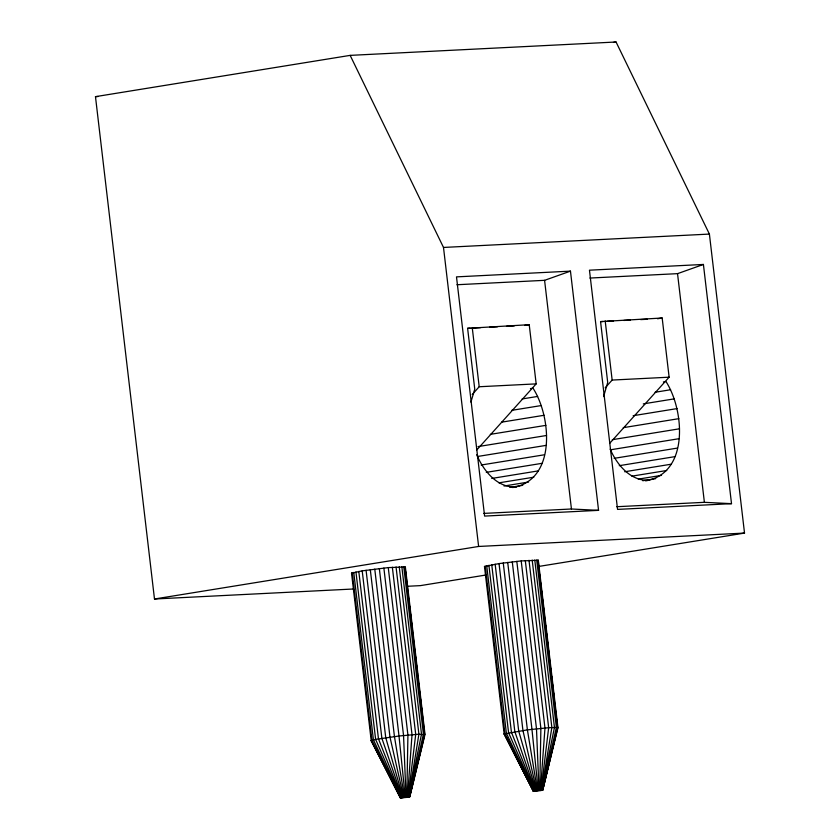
<?xml version="1.0" encoding="UTF-8"?>
<svg xmlns="http://www.w3.org/2000/svg" width="840" height="840" viewBox="0 0 840 840"><rect width="100%" height="100%" fill="white"/><g stroke="black" fill="none" stroke-linecap="round" stroke-linejoin="round"><path stroke-width="1.26" d="M400.439 797.969L406.802 796.961L407.925 735.063L388.258 567.609L362.208 570.853L351.53 573.174L371.238 740.87L400.439 797.969L407.579 797.318L409.773 796.845L425.019 734.423L405.353 566.979L388.258 567.609M533.389 791.28L539.763 790.272L540.876 728.375L521.21 560.921L499.034 563.587L484.481 566.486L504.189 734.181L533.389 791.28L540.529 790.639L542.724 790.157L557.97 727.734L538.303 560.291L521.21 560.921M512.652 487.568C556.469 480.039 551.481 416.892 533.033 388.206L530.45 388.626M645.603 480.879C689.42 473.351 684.432 410.204 665.984 381.528L663.4 381.938M406.802 796.961L407.516 796.887L412.02 734.696L392.354 567.242M539.763 790.272L540.466 790.209L544.971 728.007L525.305 560.553M407.516 796.887L408.156 796.845L415.716 734.412L396.05 566.958M540.466 790.209L541.107 790.157L548.667 727.724L529 560.27M408.156 796.845L408.713 796.814L418.908 734.212L399.242 566.769M541.107 790.157L541.663 790.125L551.859 727.524L532.192 560.081M408.713 796.814L421.502 734.118L401.825 566.664M541.663 790.125L554.452 727.429L534.776 559.976M542.147 790.356L543.197 785.222M409.164 796.793L423.413 734.118L403.746 566.675M542.115 790.104L556.364 727.429L536.697 559.986M409.521 796.961L411.526 788.12M414.677 774.228L415.538 770.448M542.472 790.272L545.905 775.121M470.915 402.119L474.757 389.141L467.607 328.304L529.221 324.692L536.172 383.88L476.763 449.978M603.603 396.564L607.708 382.452L600.558 321.615L662.172 318.003L669.123 377.192L609.714 443.3M542.724 790.157L557.55 727.534L537.884 560.091M409.71 796.898L424.368 735.987M542.661 790.209L557.624 728.028L557.319 725.435M472.206 394.527L479.199 386.747L536.172 383.88M605.157 387.839L612.15 380.058L669.123 377.192M538.303 560.291L538.555 565.772M424.673 734.716L418.908 734.212L399 736.008L375.627 739.4L371.196 740.628L372.046 741.027M557.624 728.028L556.364 727.429L548.667 727.724L527.394 729.865L504.147 733.94L504.998 734.339M456.939 284.739L544.582 280.329L570.465 271.142L598.563 510.353L484.606 516.086L456.498 276.875L570.465 271.142M589.89 278.05L677.534 273.651L703.416 264.453L731.514 503.664L617.558 509.397L589.46 270.186L703.416 264.453M353.588 588.987L154.487 599.004L95.477 96.653L350.154 55.377L616.056 42L709.401 234.077L744.524 533.085L539.196 566.37M613.473 42.42L616.056 42M524.591 325.437L529.221 324.692M657.542 318.748L662.172 318.003M522.123 398.947L537.631 396.438M511.644 410.361L541.37 405.542M655.074 392.259L670.582 389.75M501.501 422.184L544.142 415.275M643.303 403.882L674.321 398.853M490.319 434.364L545.885 425.355M633.161 415.716L677.103 408.587M478.034 446.596L546.525 435.488M623.27 427.675L678.836 418.667M477.561 456.488L546.053 445.389M612.276 439.698L679.476 428.799M481.163 465.024L544.477 454.766M610.512 449.799L679.004 438.701M486.297 472.353L541.863 463.355M614.114 458.346L677.439 448.077M491.747 478.443L538.262 470.894M498.907 482.843L533.788 477.194M619.248 465.675L674.814 456.666M504.021 486.024L528.581 482.044M509.838 487.421L522.764 485.32M624.698 471.755L671.212 464.205M631.859 476.154L666.74 470.505M638.264 479.126L661.532 475.356M642.789 480.732L655.715 478.643M154.487 599.004L478.622 546.462L744.524 533.085M486.255 574.959L420.389 585.627L407.295 586.288M95.477 96.653L98.091 96.527M350.154 55.377L443.499 247.443L709.401 234.077M467.607 328.304L470.201 328.178M472.794 328.041L480.564 327.653M489.626 327.201L497.396 326.812M506.457 326.351L514.227 325.962M600.558 321.615L603.151 321.489M607.037 321.29L613.515 320.964M623.868 320.45L630.347 320.124M640.71 319.599L647.178 319.274M483.798 513.408L571.442 508.998L598.563 510.353M616.76 506.719L704.393 502.32L731.514 503.664M649.477 480.249C630.746 481.541 616.928 464.793 610.176 449.127M516.527 486.938C497.312 488.24 483.462 470.757 476.7 454.724M409.49 796.793L424.599 734.223L404.933 566.769M485.32 566.885L484.481 566.486M352.37 573.573L351.53 573.174M504.147 733.94L533.379 791.238M371.196 740.628L400.428 797.927M506.163 736.659L533.526 791.301M375.532 747.999L378.452 753.816M379.617 756.137L399.998 796.824M533.516 791.175L504.893 733.603L485.216 566.15M400.565 797.864L371.942 740.292L352.264 572.838M529.904 783.185L533.799 791.312M533.768 791.101L506.373 733.194L486.707 565.74M400.817 797.79L373.422 739.883L353.756 572.428M534.156 791.018L508.578 732.711L488.901 565.268M401.205 797.706L375.627 739.4L355.95 571.956M534.649 790.933L511.423 732.186L491.747 564.732M401.699 797.622L378.473 738.875L358.796 571.421M535.238 790.828L514.826 731.619L495.159 564.175M402.286 797.517L381.875 738.308L362.208 570.853M535.909 790.734L518.7 731.031L499.034 563.587M402.959 797.423L385.749 737.72L366.082 570.276M536.644 790.629L522.932 730.443L503.265 562.989M403.694 797.318L389.981 737.131L370.304 569.678M537.422 790.524L527.394 729.865L507.717 562.412M404.471 797.212L394.443 736.554L374.766 569.1M677.534 273.651L704.393 502.32M605.188 320.869L612.15 380.058M544.582 280.329L571.442 508.998M538.871 568.365L539.322 572.26M539.626 574.854L540.236 580.051M540.54 582.645L541.002 586.541M541.307 589.134L541.916 594.332M542.22 596.925L542.682 600.821M543.134 604.716L543.596 608.601M543.9 611.205L544.351 615.101M544.813 618.986L545.265 622.881M545.57 625.485L546.032 629.37M546.494 633.266L546.945 637.161M547.25 639.755L547.712 643.65M548.163 647.546L548.625 651.441M548.929 654.034L549.392 657.93M549.843 661.825L550.305 665.721M550.61 668.315L551.061 672.21M551.523 676.106L551.975 680.001M552.279 682.595L552.741 686.49M553.203 690.385L553.654 694.281M553.959 696.875L554.421 700.77M554.873 704.666L555.335 708.561M555.639 711.154L556.101 715.05M556.553 718.946L557.014 722.831M516.821 561.372L536.498 728.816L538.997 790.346M512.284 561.865L531.962 729.32L538.209 790.429M472.238 327.558L479.199 386.747M443.499 247.443L478.622 546.462M405.3 569.856L405.762 573.751M406.067 576.356L406.518 580.24M406.98 584.136L407.442 588.032M407.894 591.927L408.356 595.823M408.66 598.416L409.112 602.312M409.574 606.207L410.025 610.102M410.34 612.696L410.792 616.591M411.254 620.487L411.705 624.383M412.01 626.976L412.471 630.872M412.923 634.767L413.385 638.663M413.69 641.256L414.151 645.151M414.603 649.047L415.065 652.932M415.37 655.536L415.821 659.432M416.283 663.317L416.735 667.212M417.05 669.816L417.501 673.701M417.963 677.597L418.415 681.492M418.719 684.086L419.181 687.981M419.632 691.876L420.094 695.772M420.399 698.365L420.861 702.261M421.312 706.157L421.774 710.052M422.079 712.646L422.531 716.541M422.993 720.437L423.444 724.332M423.759 726.925L424.211 730.821M383.87 568.05L403.546 735.504L406.046 797.034M379.334 568.554L399 736.008L405.258 797.118"/></g></svg>
